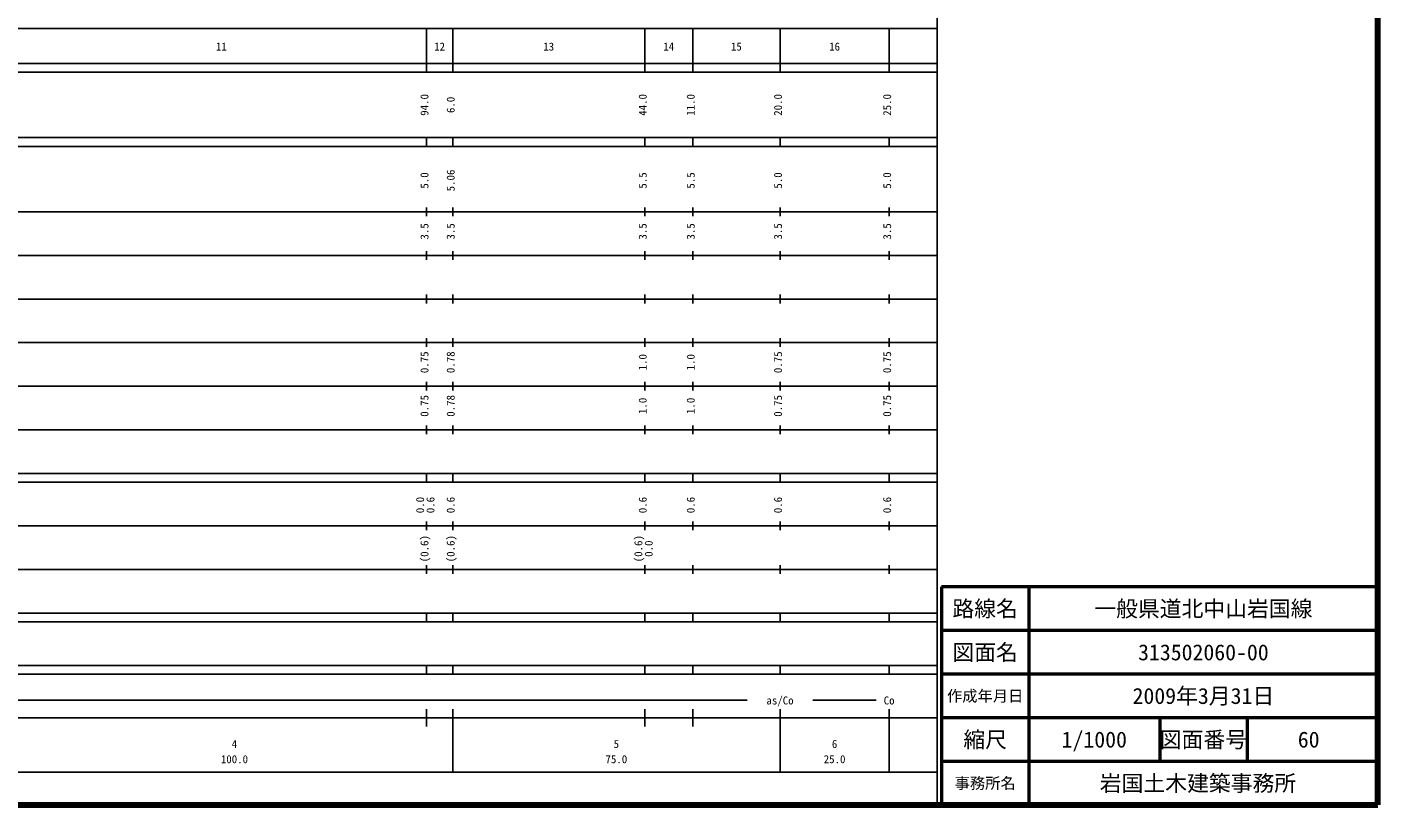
# Model space of a CAD drawing. Units: millimetres on the paper, enlarged 1000 times. Extents: x 40000 to 680000, y 20000 to 380000.
# Drawn here: x 370476 to 680000, y 20000 to 198357 of the extents above; entities that cross this region are included whole.
import ezdxf
from ezdxf.enums import TextEntityAlignment as Align

# ---------------------------------------------------------------- set-up
doc = ezdxf.new("R2010")
doc.units = ezdxf.units.MM
doc.header["$LTSCALE"] = 1000
for name, color, linetype, lineweight in [('M-TTL', 2, 'Continuous', 140), ('M-TTL-BAND', 7, 'Continuous', 25), ('M-TTL-FRAM', 2, 'Continuous', 50), ('M-TTL-LINE', 7, 'Continuous', 50)]:
    doc.layers.add(name, color=color, linetype=linetype, lineweight=lineweight)
doc.layers.add('M-TTL-TXT', color=7, linetype='Continuous')
doc.styles.add('ＭＳ ゴシック', font='')
doc.styles.get('ＭＳ ゴシック').set_extended_font_data('MS Gothic')

msp = doc.modelspace()

# ---------------------------------------------------------------- linework, layer by layer
at = {"layer": 'M-TTL'}
for p, q in [((680000, 20000), (680000, 380000)), ((40000, 20000), (680000, 20000))]:
    msp.add_line(p, q, dxfattribs=at)
at = {"layer": 'M-TTL-BAND'}
for p, q in [((579000, 20000), (579000, 370000)), ((68000, 198000), (579000, 198000)), ((462000, 188000), (462000, 198000)), ((468000, 188000), (468000, 198000)), ((512000, 188000), (512000, 198000)), ((523000, 188000), (523000, 198000)), ((543000, 188000), (543000, 198000)), ((568000, 188000), (568000, 198000)), ((40000, 190000), (579000, 190000)), ((40000, 188000), (579000, 188000)), ((40000, 173000), (579000, 173000)), ((40000, 171000), (579000, 171000)), ((462000, 171000), (462000, 173000)), ((468000, 171000), (468000, 173000)), ((512000, 171000), (512000, 173000)), ((523000, 171000), (523000, 173000)), ((543000, 171000), (543000, 173000)), ((568000, 171000), (568000, 173000)), ((40000, 156000), (579000, 156000)), ((462000, 155000), (462000, 157000)), ((468000, 155000), (468000, 157000)), ((512000, 155000), (512000, 157000)), ((523000, 155000), (523000, 157000)), ((543000, 155000), (543000, 157000)), ((568000, 155000), (568000, 157000)), ((46000, 146000), (579000, 146000)), ((462000, 145000), (462000, 147000)), ((468000, 145000), (468000, 147000)), ((512000, 145000), (512000, 147000)), ((523000, 145000), (523000, 147000)), ((543000, 145000), (543000, 147000)), ((568000, 145000), (568000, 147000)), ((462000, 135000), (462000, 137000)), ((468000, 135000), (468000, 137000)), ((512000, 135000), (512000, 137000)), ((523000, 135000), (523000, 137000)), ((543000, 135000), (543000, 137000)), ((568000, 135000), (568000, 137000)), ((52000, 136000), (579000, 136000)), ((462000, 125000), (462000, 127000)), ((468000, 125000), (468000, 127000)), ((512000, 125000), (512000, 127000)), ((523000, 125000), (523000, 127000)), ((543000, 125000), (543000, 127000)), ((568000, 125000), (568000, 127000)), ((46000, 126000), (579000, 126000)), ((52000, 116000), (579000, 116000)), ((462000, 115000), (462000, 117000)), ((468000, 115000), (468000, 117000)), ((512000, 115000), (512000, 117000)), ((523000, 115000), (523000, 117000)), ((543000, 115000), (543000, 117000)), ((568000, 115000), (568000, 117000)), ((46000, 106000), (579000, 106000)), ((462000, 105000), (462000, 107000)), ((468000, 105000), (468000, 107000)), ((512000, 105000), (512000, 107000)), ((523000, 105000), (523000, 107000)), ((543000, 105000), (543000, 107000)), ((568000, 105000), (568000, 107000)), ((40000, 96000), (579000, 96000)), ((462000, 94000), (462000, 96000)), ((468000, 94000), (468000, 96000)), ((512000, 94000), (512000, 96000)), ((523000, 94000), (523000, 96000)), ((543000, 94000), (543000, 96000)), ((568000, 94000), (568000, 96000)), ((40000, 94000), (579000, 94000)), ((49000, 84000), (579000, 84000)), ((462000, 83000), (462000, 85000)), ((468000, 83000), (468000, 85000)), ((512000, 83000), (512000, 85000)), ((523000, 83000), (523000, 85000)), ((543000, 83000), (543000, 85000)), ((568000, 83000), (568000, 85000)), ((462000, 73000), (462000, 75000)), ((468000, 73000), (468000, 75000)), ((512000, 73000), (512000, 75000)), ((523000, 73000), (523000, 75000)), ((543000, 73000), (543000, 75000)), ((568000, 73000), (568000, 75000)), ((40000, 74000), (579000, 74000)), ((40000, 64000), (579000, 64000)), ((40000, 62000), (579000, 62000)), ((462000, 62000), (462000, 64000)), ((468000, 62000), (468000, 64000)), ((512000, 62000), (512000, 64000)), ((523000, 62000), (523000, 64000)), ((543000, 62000), (543000, 64000)), ((568000, 62000), (568000, 64000)), ((40000, 52000), (579000, 52000)), ((40000, 50000), (579000, 50000)), ((462000, 50000), (462000, 52000)), ((468000, 50000), (468000, 52000)), ((512000, 50000), (512000, 52000)), ((523000, 50000), (523000, 52000)), ((543000, 50000), (543000, 52000)), ((568000, 50000), (568000, 52000)), ((71000, 44000), (535500, 44000)), ((550500, 44000), (565000, 44000)), ((462000, 38000), (462000, 42000)), ((468000, 27500), (468000, 42000)), ((512000, 38000), (512000, 42000)), ((523000, 38000), (523000, 42000)), ((543000, 27500), (543000, 42000)), ((568000, 27500), (568000, 42000)), ((40000, 40000), (579000, 40000)), ((68000, 27500), (579000, 27500))]:
    msp.add_line(p, q, dxfattribs=at)
at = {"layer": 'M-TTL-FRAM'}
for p, q in [((680000, 70000), (580000, 70000)), ((580000, 70000), (580000, 20000))]:
    msp.add_line(p, q, dxfattribs=at)
at = {"layer": 'M-TTL-LINE'}
for p, q in [((600000, 70000), (600000, 20000)), ((680000, 60000), (580000, 60000)), ((680000, 50000), (580000, 50000)), ((680000, 40000), (580000, 40000)), ((630000, 40000), (630000, 30000)), ((650000, 40000), (650000, 30000)), ((680000, 30000), (580000, 30000))]:
    msp.add_line(p, q, dxfattribs=at)

# ---------------------------------------------------------------- texts
at = {"layer": 'M-TTL-BAND', "style": 'ＭＳ ゴシック'}
for s, p in [('11', (415000, 192405)), ('12', (465000, 192405)), ('13', (490000, 192405)), ('14', (517500, 192405)), ('15', (533000, 192405)), ('16', (555500, 192405)), ('as/Co', (543000, 42500)), ('Co', (568000, 42500)), ('4', (418000, 32523)), ('5', (505500, 32523)), ('6', (555500, 32523)), ('100.0', (418000, 29033)), ('75.0', (505500, 29033)), ('25.0', (555500, 29033))]:
    msp.add_text(s, height=1833, dxfattribs=at).set_placement(p, align=Align.BOTTOM_CENTER)
for s, p in [('94.0', (463000, 180500)), ('44.0', (513000, 180500)), ('11.0', (524000, 180500)), ('20.0', (544000, 180500)), ('25.0', (569000, 180500)), ('6.0', (469000, 180500)), ('5.0', (463000, 163174)), ('5.06', (469000, 163174)), ('5.5', (513000, 163174)), ('5.5', (524000, 163174)), ('5.0', (544000, 163174)), ('5.0', (569000, 163174)), ('3.5', (463000, 151500)), ('3.5', (469000, 151500)), ('3.5', (513000, 151500)), ('3.5', (524000, 151500)), ('3.5', (544000, 151500)), ('3.5', (569000, 151500)), ('0.75', (463000, 121500)), ('0.78', (469000, 121500)), ('0.75', (544000, 121500)), ('0.75', (569000, 121500)), ('1.0', (513000, 121500)), ('1.0', (524000, 121500)), ('0.75', (463000, 111500)), ('0.78', (469000, 111500)), ('1.0', (513000, 111500)), ('1.0', (524000, 111500)), ('0.75', (544000, 111500)), ('0.75', (569000, 111500)), ('0.0', (462000, 88764)), ('0.6', (464370, 88764)), ('0.6', (469000, 88764)), ('0.6', (513000, 88764)), ('0.6', (524000, 88764)), ('0.6', (544000, 88764)), ('0.6', (569000, 88764)), ('(0.6)', (463000, 78764)), ('(0.6)', (469000, 78764)), ('(0.6)', (512000, 78764)), ('0.0', (514370, 78764))]:
    msp.add_text(s, height=1833, rotation=90, dxfattribs=at).set_placement(p, align=Align.BOTTOM_CENTER)
at = {"layer": 'M-TTL-TXT', "style": 'ＭＳ ゴシック'}
for s, height, p in [('路線名', 3666, (590000, 65000)), ('路線名', 3666, (590000, 65000)), ('一般県道北中山岩国線', 3666, (640000, 65000)), ('図面名', 3666, (590000, 55000)), ('図面名', 3666, (590000, 55000)), ('313502060-00', 3666, (640000, 55000)), ('作成年月日', 2566, (590000, 45000)), ('作成年月日', 2566, (590000, 45000)), ('2009年3月31日', 3666, (640000, 45000)), ('縮尺', 3666, (590000, 35000)), ('縮尺', 3666, (590000, 35000)), ('図面番号', 3666, (640000, 35000)), ('図面番号', 3666, (640000, 35000)), ('1/1000', 3666, (615000, 35000)), ('60', 3666, (664125, 35000)), ('事務所名', 2566, (590000, 25000)), ('事務所名', 2566, (590000, 25000)), ('岩国土木建築事務所 ', 3666, (640000, 25000))]:
    msp.add_text(s, height=height, dxfattribs=at).set_placement(p, align=Align.MIDDLE_CENTER)

doc.saveas('drawing.dxf')
